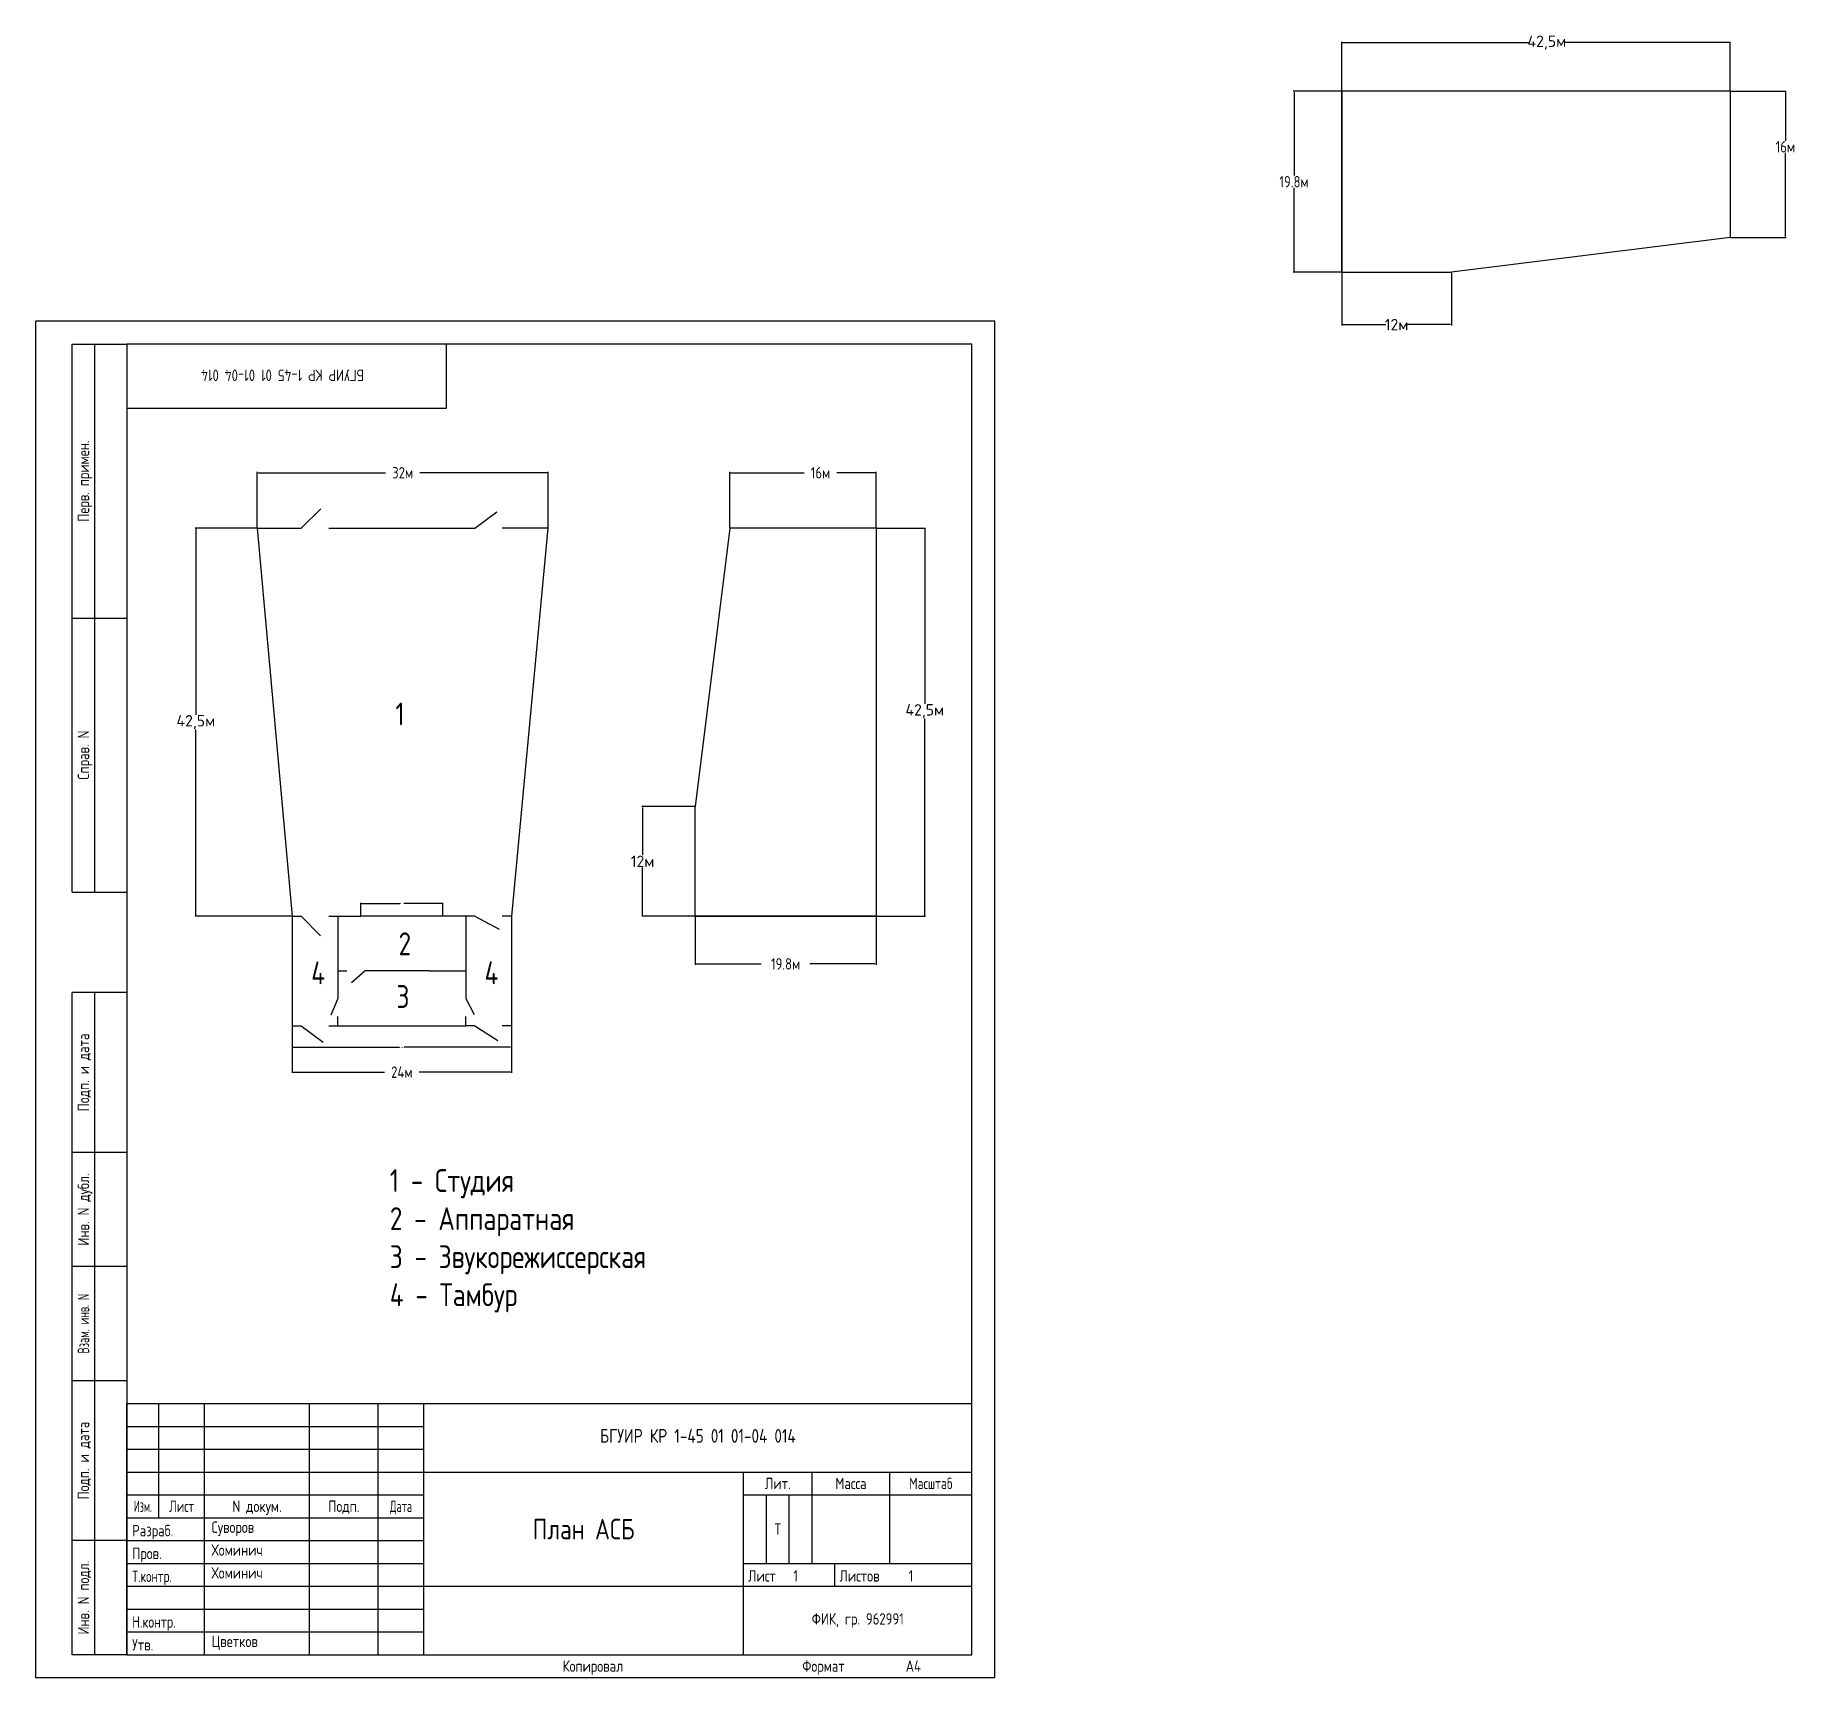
# Model space of a CAD drawing. Header units: millimetres. Extents: x 0 to 389, y 0 to 360.
import ezdxf
from ezdxf.enums import TextEntityAlignment as Align

# ---------------------------------------------------------------- set-up
doc = ezdxf.new("R2010")
doc.units = ezdxf.units.MM
for name, color, linetype, lineweight in [('0.25-STAMP', 250, 'Continuous', 25), ('0.25-TEXT', 250, 'Continuous', 25), ('0.3-STAMP', 7, 'Continuous', 30), ('Размеры', 7, 'Continuous', 25), ('Рамка А4', 250, 'Continuous', 25)]:
    doc.layers.add(name, color=color, linetype=linetype, lineweight=lineweight)
doc.styles.get("Standard").update_dxf_attribs({"font": 'isocpeur.ttf'})
doc.styles.add('ГОСТ 2.304', font='cs_gost2304.shx')
doc.linetypes.add('351 Уступы задернованные', pattern='A,0,[24,Russia-GOST_Topo.shx,S=0.005,R=0,X=0,Y=0.4],-1', length=1)
doc.dimstyles.get("Standard").update_dxf_attribs({"dimtxt": 0.18, "dimasz": 0.18, "dimexe": 0.18, "dimexo": 0.0625, "dimgap": 0.09, "dimtad": 0, "dimtih": 1, "dimtoh": 1, "dimdec": 4, "dimzin": 0, "dimdsep": 46, "dimtxsty": 'Standard', "dimcen": 0.09, "dimadec": 0, "dimazin": 0, "dimtfac": 1, "dimtdec": 4, "dimtofl": 0, "dimtmove": 0, "dimatfit": 3, "dimfxl": 1, "dimtolj": 1, "dimtzin": 0, "dimarcsym": 0})

# ---------------------------------------------------------------- blocks, each defined once
blk = doc.blocks.new('Рамка А4-вертикально')
at = {"layer": '0.25-STAMP'}
for p, q in [((20, 55), (85, 55)), ((20, 50), (85, 50)), ((20, 45), (85, 45)), ((160, 25), (160, 40)), ((165, 25), (165, 40)), ((20, 30), (85, 30)), ((20, 25), (85, 25)), ((20, 20), (85, 20)), ((20, 15), (85, 15)), ((20, 10), (85, 10))]:
    blk.add_line(p, q, dxfattribs=at)
blk.add_lwpolyline([(0, 0), (210, 0), (210, 297), (0, 297), (0, 0)], dxfattribs=at)
at = {"layer": '0.3-STAMP'}
for p, q in [((8, 172), (8, 292)), ((8, 292), (20, 292)), ((13, 172), (13, 292)), ((20, 292), (20, 172)), ((20, 292), (20, 278)), ((90, 292), (20, 292)), ((90, 278), (90, 292)), ((20, 278), (90, 278)), ((8, 232), (20, 232)), ((8, 172), (20, 172)), ((8, 5), (8, 150)), ((20, 150), (8, 150)), ((13, 5), (13, 150)), ((20, 115), (8, 115)), ((20, 90), (8, 90)), ((20, 65), (8, 65)), ((20, 60), (205, 60)), ((20, 5), (20, 60)), ((27, 35), (27, 60)), ((37, 5), (37, 60)), ((60, 5), (60, 60)), ((75, 5), (75, 60)), ((85, 5), (85, 60)), ((205, 5), (205, 60)), ((85, 45), (205, 45)), ((155, 5), (155, 45)), ((170, 25), (170, 45)), ((187, 25), (187, 45)), ((20, 40), (85, 40)), ((155, 40), (205, 40)), ((20, 35), (85, 35)), ((20, 30), (8, 30)), ((155, 25), (205, 25)), ((175, 20), (175, 25)), ((85, 20), (205, 20)), ((20, 5), (8, 5)), ((20, 5), (205, 5))]:
    blk.add_line(p, q, dxfattribs=at)
blk.add_lwpolyline([(20, 5), (205, 5), (205, 292), (20, 292), (20, 5)], dxfattribs=at)
at = {"layer": '0.25-TEXT', "style": 'ГОСТ 2.304'}
for s, p in [('Перв. примен.', (10.5, 262)), ('Справ. N', (10.5, 202)), ('Подп. и дата', (10.5, 132.5)), ('Инв. N дубл.', (10.5, 102.5)), ('Подп. и дата', (10.5, 47.5)), ('Инв. N подл.', (10.5, 17.5))]:
    blk.add_text(s, height=2.5, rotation=90, dxfattribs=at).set_placement(p, align=Align.MIDDLE_CENTER)
at = {"layer": '0.25-TEXT', "style": 'ГОСТ 2.304', "width": 0.8}
blk.add_text('Взам. инв. N', height=2.5, rotation=90, dxfattribs=at).set_placement((10.5, 77.5), align=Align.MIDDLE_CENTER)
at = {"layer": '0.25-TEXT', "style": 'ГОСТ 2.304'}
for s, p in [('Лит.', (162.5, 42.5)), ('Масса', (178.5, 42.5)), ('N докум.', (48.5, 37.5)), ('Подп.', (67.5, 37.5))]:
    blk.add_text(s, height=2.5, dxfattribs=at).set_placement(p, align=Align.MIDDLE_CENTER)
for s, width, p in [('Масштаб', 0.91954, (196, 42.5)), ('Изм.', 0.75, (23.5, 37.5)), ('Лист', 0.9, (32, 37.5)), ('Дата', 0.8, (80, 37.5))]:
    blk.add_text(s, height=2.5, dxfattribs=dict(at, width=width)).set_placement(p, align=Align.MIDDLE_CENTER)
for s, p in [('Разраб.', (21.16, 30.92)), ('Пров.', (21.16, 25.92)), ('Лист   1', (156, 21)), ('Листов     1', (176, 21)), ('Утв.', (21.16, 5.92)), ('A4', (190.5, 1.25))]:
    blk.add_text(s, height=2.5, dxfattribs=at).set_placement(p)
for s, width, p in [('Т.контр.', 0.9, (21.16, 20.92)), ('Н.контр.', 0.95, (21.16, 10.92))]:
    blk.add_text(s, height=2.5, dxfattribs=dict(at, width=width)).set_placement(p)
for s, p in [('Копировал', (122, 1.25)), ('Формат', (172.5, 1.25))]:
    blk.add_text(s, height=2.5, dxfattribs=at).set_placement(p, align=Align.CENTER)
blk = doc.blocks.new('*D8')
at = {"layer": 'Defpoints', "color": 0, "transparency": 16777216}
for p in [(112.19, 263.84), (48.55, 251.73), (112.19, 251.73)]:
    blk.add_point(p, dxfattribs=at)
at = {"layer": 'Размеры', "color": 0, "lineweight": -2, "transparency": 16777216}
for p, q in [((48.55, 251.79), (48.55, 264.02)), ((48.73, 263.84), (76.58, 263.84)), ((112.01, 263.84), (84.15, 263.84)), ((112.19, 251.79), (112.19, 264.02))]:
    blk.add_line(p, q, dxfattribs=at)
at = {"layer": 'Размеры', "color": 0, "transparency": 16777216}
for points in [[(48.73, 263.87), (48.73, 263.81), (48.55, 263.84)], [(112.01, 263.87), (112.01, 263.81), (112.19, 263.84)]]:
    blk.add_solid(points, dxfattribs=at)
at = {"layer": 'Размеры', "color": 0, "transparency": 16777216, "insert": (80.37, 263.84), "char_height": 0.18, "width": 11, "attachment_point": 5, "style": 'ГОСТ 2.304'}
blk.add_mtext('\\A1;{\\H13.88889x;32м}', dxfattribs=at)
blk = doc.blocks.new('*D9')
at = {"layer": 'Defpoints', "color": 0, "transparency": 16777216}
for p in [(56.19, 142.73), (104.19, 142.73), (104.19, 132.57)]:
    blk.add_point(p, dxfattribs=at)
at = {"layer": 'Размеры', "color": 0, "lineweight": -2, "transparency": 16777216}
for p, q in [((56.19, 142.67), (56.19, 132.39)), ((104.19, 142.67), (104.19, 132.39)), ((56.37, 132.57), (76.41, 132.57)), ((104.01, 132.57), (83.97, 132.57))]:
    blk.add_line(p, q, dxfattribs=at)
at = {"layer": 'Размеры', "color": 0, "transparency": 16777216}
for points in [[(56.37, 132.6), (56.37, 132.54), (56.19, 132.57)], [(104.01, 132.6), (104.01, 132.54), (104.19, 132.57)]]:
    blk.add_solid(points, dxfattribs=at)
at = {"layer": 'Размеры', "color": 0, "transparency": 16777216, "insert": (80.19, 132.57), "char_height": 0.18, "width": 11, "attachment_point": 5, "style": 'ГОСТ 2.304'}
blk.add_mtext('\\A1;{\\H13.88889x;24м}', dxfattribs=at)
blk = doc.blocks.new('*D11')
at = {"layer": 'Defpoints', "color": 0, "transparency": 16777216}
for p in [(144.39, 166.73), (183.99, 166.73), (183.99, 156.27)]:
    blk.add_point(p, dxfattribs=at)
at = {"layer": 'Размеры', "color": 0, "lineweight": -2, "transparency": 16777216}
for p, q in [((144.39, 166.67), (144.39, 156.09)), ((183.99, 166.67), (183.99, 156.09)), ((144.57, 156.27), (158.87, 156.27)), ((183.81, 156.27), (169.52, 156.27))]:
    blk.add_line(p, q, dxfattribs=at)
at = {"layer": 'Размеры', "color": 0, "transparency": 16777216}
for points in [[(144.57, 156.3), (144.57, 156.24), (144.39, 156.27)], [(183.81, 156.3), (183.81, 156.24), (183.99, 156.27)]]:
    blk.add_solid(points, dxfattribs=at)
at = {"layer": 'Размеры', "color": 0, "transparency": 16777216, "insert": (164.19, 156.27), "char_height": 0.18, "width": 11, "attachment_point": 5, "style": 'ГОСТ 2.304'}
blk.add_mtext('\\A1;{\\H13.88889x;19.8м}', dxfattribs=at)
blk = doc.blocks.new('*D12')
at = {"layer": 'Defpoints', "color": 0, "transparency": 16777216}
for p in [(48.55, 251.73), (35.1, 166.73), (56.19, 166.73)]:
    blk.add_point(p, dxfattribs=at)
at = {"layer": 'Размеры', "color": 0, "lineweight": -2, "transparency": 16777216}
for p, q in [((48.48, 251.73), (34.92, 251.73)), ((35.1, 251.55), (35.1, 210.82)), ((35.1, 166.91), (35.1, 207.64)), ((56.12, 166.73), (34.92, 166.73))]:
    blk.add_line(p, q, dxfattribs=at)
at = {"layer": 'Размеры', "color": 0, "transparency": 16777216}
for points in [[(35.07, 251.55), (35.13, 251.55), (35.1, 251.73)], [(35.07, 166.91), (35.13, 166.91), (35.1, 166.73)]]:
    blk.add_solid(points, dxfattribs=at)
at = {"layer": 'Размеры', "color": 0, "transparency": 16777216, "insert": (35.1, 209.23), "char_height": 0.18, "attachment_point": 5}
blk.add_mtext('\\A1;{\\H13.88889x;42,5м}', dxfattribs=at)
blk = doc.blocks.new('*D13')
at = {"layer": 'Defpoints', "color": 0, "transparency": 16777216}
for p in [(183.99, 251.73), (144.39, 166.73), (194.67, 166.73)]:
    blk.add_point(p, dxfattribs=at)
at = {"layer": 'Размеры', "color": 0, "lineweight": -2, "transparency": 16777216}
for p, q in [((184.06, 251.73), (194.85, 251.73)), ((194.67, 251.55), (194.67, 213.21)), ((194.67, 166.91), (194.67, 210.03)), ((144.46, 166.73), (194.85, 166.73))]:
    blk.add_line(p, q, dxfattribs=at)
at = {"layer": 'Размеры', "color": 0, "transparency": 16777216}
for points in [[(194.64, 251.55), (194.7, 251.55), (194.67, 251.73)], [(194.64, 166.91), (194.7, 166.91), (194.67, 166.73)]]:
    blk.add_solid(points, dxfattribs=at)
at = {"layer": 'Размеры', "color": 0, "transparency": 16777216, "insert": (194.67, 211.62), "char_height": 0.18, "attachment_point": 5}
blk.add_mtext('\\A1;{\\H13.88889x;42,5м}', dxfattribs=at)
blk = doc.blocks.new('*D14')
at = {"layer": 'Defpoints', "color": 0, "transparency": 16777216}
for p in [(144.39, 190.73), (132.9, 166.73), (183.99, 166.73)]:
    blk.add_point(p, dxfattribs=at)
at = {"layer": 'Размеры', "color": 0, "lineweight": -2, "transparency": 16777216}
for p, q in [((144.33, 190.73), (132.72, 190.73)), ((132.9, 190.55), (132.9, 180.07)), ((132.9, 166.91), (132.9, 177.39)), ((183.93, 166.73), (132.72, 166.73))]:
    blk.add_line(p, q, dxfattribs=at)
at = {"layer": 'Размеры', "color": 0, "transparency": 16777216}
for points in [[(132.87, 190.55), (132.93, 190.55), (132.9, 190.73)], [(132.87, 166.91), (132.93, 166.91), (132.9, 166.73)]]:
    blk.add_solid(points, dxfattribs=at)
at = {"layer": 'Размеры', "color": 0, "transparency": 16777216, "insert": (132.9, 178.73), "char_height": 0.18, "attachment_point": 5}
blk.add_mtext('\\A1;{\\H13.88889x;12м}', dxfattribs=at)
blk = doc.blocks.new('*D17')
at = {"layer": 'Defpoints', "color": 0, "transparency": 16777216}
for p in [(183.99, 263.84), (151.99, 251.73), (183.99, 251.73)]:
    blk.add_point(p, dxfattribs=at)
at = {"layer": 'Размеры', "color": 0, "lineweight": -2, "transparency": 16777216}
for p, q in [((151.99, 251.79), (151.99, 264.02)), ((152.17, 263.84), (168.3, 263.84)), ((183.81, 263.84), (175.38, 263.84)), ((183.99, 251.79), (183.99, 264.02))]:
    blk.add_line(p, q, dxfattribs=at)
at = {"layer": 'Размеры', "color": 0, "transparency": 16777216}
for points in [[(152.17, 263.87), (152.17, 263.81), (151.99, 263.84)], [(183.81, 263.87), (183.81, 263.81), (183.99, 263.84)]]:
    blk.add_solid(points, dxfattribs=at)
at = {"layer": 'Размеры', "color": 0, "transparency": 16777216, "insert": (171.84, 263.84), "char_height": 0.18, "width": 11, "attachment_point": 5, "style": 'ГОСТ 2.304'}
blk.add_mtext('\\A1;{\\H13.88889x;16м}', dxfattribs=at)
blk = doc.blocks.new('*D20')
at = {"layer": 'Defpoints', "color": 0, "transparency": 16777216}
for p in [(275.49, 347.37), (285.95, 347.37), (285.95, 307.77), (56.19, 142.73), (104.19, 142.73), (104.19, 138.01)]:
    blk.add_point(p, dxfattribs=at)
at = {"layer": 'Размеры', "color": 0, "lineweight": -2, "transparency": 16777216}
for p, q in [((285.89, 347.37), (275.31, 347.37)), ((275.49, 347.19), (275.49, 328.91)), ((275.49, 307.95), (275.49, 326.23)), ((285.89, 307.77), (275.31, 307.77))]:
    blk.add_line(p, q, dxfattribs=at)
at = {"layer": 'Размеры', "color": 0, "transparency": 16777216}
for points in [[(275.46, 347.19), (275.52, 347.19), (275.49, 347.37)], [(275.46, 307.95), (275.52, 307.95), (275.49, 307.77)]]:
    blk.add_solid(points, dxfattribs=at)
at = {"layer": 'Рамка А4', "color": 0, "lineweight": -2, "transparency": 16777216}
for p, q in [((56.19, 142.67), (56.19, 137.83)), ((104.19, 142.67), (104.19, 137.83)), ((56.37, 138.01), (79.7, 138.01)), ((104.01, 138.01), (80.67, 138.01))]:
    blk.add_line(p, q, dxfattribs=at)
at = {"layer": 'Рамка А4', "color": 0, "transparency": 16777216}
for points in [[(56.37, 138.04), (56.37, 137.98), (56.19, 138.01)], [(104.01, 138.04), (104.01, 137.98), (104.19, 138.01)]]:
    blk.add_solid(points, dxfattribs=at)
at = {"layer": 'Размеры', "color": 0, "transparency": 16777216, "insert": (275.49, 327.57), "char_height": 0.18, "width": 11, "attachment_point": 5, "style": 'ГОСТ 2.304'}
blk.add_mtext('\\A1;{\\H13.88889x;19.8м}', dxfattribs=at)
at = {"layer": 'Рамка А4', "color": 0, "transparency": 16777216, "insert": (80.19, 138.01), "char_height": 0.18, "attachment_point": 5}
blk.add_mtext('\\A1;48.0000', dxfattribs=at)
blk = doc.blocks.new('*D18')
at = {"layer": 'Defpoints', "color": 0, "transparency": 16777216}
for p in [(285.95, 358.04), (370.95, 347.37), (285.95, 307.77)]:
    blk.add_point(p, dxfattribs=at)
at = {"layer": 'Размеры', "color": 0, "lineweight": -2, "transparency": 16777216}
for p, q in [((285.95, 307.83), (285.95, 358.22)), ((286.13, 358.04), (326.81, 358.04)), ((370.77, 358.04), (334.87, 358.04)), ((370.95, 347.43), (370.95, 358.22))]:
    blk.add_line(p, q, dxfattribs=at)
at = {"layer": 'Размеры', "color": 0, "transparency": 16777216}
for points in [[(286.13, 358.07), (286.13, 358.01), (285.95, 358.04)], [(370.77, 358.07), (370.77, 358.01), (370.95, 358.04)]]:
    blk.add_solid(points, dxfattribs=at)
at = {"layer": 'Размеры', "color": 0, "transparency": 16777216, "insert": (330.84, 358.04), "char_height": 0.18, "attachment_point": 5}
blk.add_mtext('\\A1;{\\H13.88889x;42,5м}', dxfattribs=at)
blk = doc.blocks.new('*D19')
at = {"layer": 'Defpoints', "color": 0, "transparency": 16777216}
for p in [(285.95, 347.37), (309.95, 307.77), (285.95, 296.27), (89.19, 169.48), (71.19, 166.73), (89.19, 166.73)]:
    blk.add_point(p, dxfattribs=at)
at = {"layer": 'Размеры', "color": 0, "lineweight": -2, "transparency": 16777216}
for p, q in [((285.95, 347.31), (285.95, 296.09)), ((309.95, 307.71), (309.95, 296.09)), ((286.13, 296.27), (295.61, 296.27)), ((309.77, 296.27), (300.29, 296.27))]:
    blk.add_line(p, q, dxfattribs=at)
at = {"layer": 'Размеры', "color": 0, "transparency": 16777216}
for points in [[(286.13, 296.3), (286.13, 296.24), (285.95, 296.27)], [(309.77, 296.3), (309.77, 296.24), (309.95, 296.27)]]:
    blk.add_solid(points, dxfattribs=at)
at = {"layer": 'Рамка А4', "color": 0, "lineweight": -2, "transparency": 16777216}
for p, q in [((71.19, 166.79), (71.19, 169.66)), ((71.37, 169.48), (79.73, 169.48)), ((89.01, 169.48), (80.64, 169.48)), ((89.19, 166.79), (89.19, 169.66))]:
    blk.add_line(p, q, dxfattribs=at)
at = {"layer": 'Рамка А4', "color": 0, "transparency": 16777216}
for points in [[(71.37, 169.51), (71.37, 169.45), (71.19, 169.48)], [(89.01, 169.51), (89.01, 169.45), (89.19, 169.48)]]:
    blk.add_solid(points, dxfattribs=at)
at = {"layer": 'Размеры', "color": 0, "transparency": 16777216, "insert": (297.95, 296.27), "char_height": 0.18, "attachment_point": 5}
blk.add_mtext('\\A1;{\\H13.88889x;12м}', dxfattribs=at)
at = {"layer": 'Рамка А4', "color": 0, "transparency": 16777216, "insert": (80.19, 169.48), "char_height": 0.18, "attachment_point": 5}
blk.add_mtext('\\A1;18.0000', dxfattribs=at)
blk = doc.blocks.new('*D21')
at = {"layer": 'Defpoints', "color": 0, "transparency": 16777216}
for p in [(370.95, 347.37), (383.05, 347.37), (370.95, 315.37)]:
    blk.add_point(p, dxfattribs=at)
at = {"layer": 'Размеры', "color": 0, "lineweight": -2, "transparency": 16777216}
for p, q in [((371.01, 347.37), (383.23, 347.37)), ((383.05, 347.19), (383.05, 336.55)), ((383.05, 315.55), (383.05, 333.87)), ((371.01, 315.37), (383.23, 315.37))]:
    blk.add_line(p, q, dxfattribs=at)
at = {"layer": 'Размеры', "color": 0, "transparency": 16777216}
for points in [[(383.02, 347.19), (383.08, 347.19), (383.05, 347.37)], [(383.02, 315.55), (383.08, 315.55), (383.05, 315.37)]]:
    blk.add_solid(points, dxfattribs=at)
at = {"layer": 'Размеры', "color": 0, "transparency": 16777216, "insert": (383.05, 335.21), "char_height": 0.18, "width": 11, "attachment_point": 5, "style": 'ГОСТ 2.304'}
blk.add_mtext('\\A1;{\\H13.88889x;16м}', dxfattribs=at)

msp = doc.modelspace()

# ---------------------------------------------------------------- linework, layer by layer
at = {"layer": 'Размеры', "color": 0}
for p, q in [((370.94821, 347.36852), (370.94821, 315.36852)), ((58.1855, 251.73014), (62.48391, 255.91626)), ((183.99373, 251.73014), (151.99373, 251.73014)), ((58.1855, 166.73014), (62.37162, 162.43172))]:
    msp.add_line(p, q, dxfattribs=at)
at = {"layer": 'Рамка А4', "color": 0}
for p, q in [((370.94821, 347.36852), (285.94821, 347.36852)), ((285.94821, 347.36852), (285.94821, 307.76852)), ((370.94821, 315.36852), (309.94821, 307.76852)), ((285.94821, 307.76852), (309.94821, 307.76852)), ((96.1855, 251.73014), (101.02201, 255.28093)), ((48.54505, 251.73014), (56.1855, 166.73014)), ((48.54505, 251.73014), (58.1855, 251.73014)), ((64.1855, 251.73014), (96.1855, 251.73014)), ((112.1855, 251.73014), (102.1855, 251.73014)), ((112.1855, 251.73014), (104.1855, 166.73014)), ((151.99373, 251.73014), (144.39373, 190.73014)), ((183.99373, 251.73014), (183.99373, 166.73014)), ((144.39373, 166.73014), (144.39373, 190.73014)), ((56.1855, 166.73014), (58.1855, 166.73014)), ((56.1855, 166.73014), (56.1855, 142.73014)), ((64.1855, 166.73014), (66.1855, 166.73014)), ((66.1855, 166.73014), (66.1855, 148.73014)), ((66.1855, 166.73014), (71.1855, 166.73014)), ((94.1855, 166.73014), (89.1855, 166.73014)), ((94.1855, 166.73014), (94.1855, 148.73014)), ((96.1855, 166.73014), (94.1855, 166.73014)), ((96.1855, 166.73014), (101.48069, 163.90864)), ((104.1855, 166.73014), (102.1855, 166.73014)), ((104.1855, 166.73014), (104.1855, 142.73014)), ((183.99373, 166.73014), (144.39373, 166.73014)), ((66.1855, 154.73014), (68.1855, 154.73014)), ((72.1855, 154.73014), (69.14842, 152.12703)), ((74.1855, 154.73014), (72.1855, 154.73014)), ((86.1855, 154.73014), (94.1855, 154.73014)), ((66.1855, 148.73014), (64.66298, 145.03123)), ((94.1855, 148.73014), (96.02642, 145.17894)), ((66.1855, 142.73014), (66.1855, 144.73014)), ((94.1855, 142.73014), (94.1855, 144.73014)), ((56.1855, 142.73014), (58.1855, 142.73014)), ((58.1855, 142.73014), (62.96585, 139.10409)), ((64.1855, 142.73014), (66.1855, 142.73014)), ((66.1855, 142.73014), (94.1855, 142.73014)), ((96.1855, 142.73014), (94.1855, 142.73014)), ((96.1855, 142.73014), (101.22489, 139.47368)), ((104.1855, 142.73014), (102.1855, 142.73014))]:
    msp.add_line(p, q, dxfattribs=at)
at = {"layer": 'Рамка А4', "color": 0, "linetype": '351 Уступы задернованные'}
for p, q in [((89.1855, 166.73014), (71.1855, 166.73014)), ((86.1855, 154.73014), (74.1855, 154.73014))]:
    msp.add_line(p, q, dxfattribs=at)

# ---------------------------------------------------------------- block references
at = {"layer": 'Рамка А4'}
msp.add_blockref('Рамка А4-вертикально', (0, 0), dxfattribs=at)

# ---------------------------------------------------------------- texts
at = {"insert": (54.08616, 285.17252), "char_height": 2.5, "attachment_point": 5, "rotation": 180, "style": 'ГОСТ 2.304'}
msp.add_mtext_dynamic_manual_height_columns('БГУИР КР 1-45 01 01-04 014', width=70, gutter_width=12.5, heights=[0], dxfattribs=at)
at = {"style": 'ГОСТ 2.304'}
for s, width, heights, insert, char_height, attachment_point in [('БГУИР КР 1-45 01 01-04 014', 119.9999995, [19.7889], (145, 52.91062), 3, 5), ('Суворов', 23, [0], (38.55242, 34.16418), 2.5, 1), ('\\pxsm1,qc;{\\H1.8x;План АСБ}', 70, [0], (120, 32.50002), 2.5, 5), ('Т', 5, [0], (162.5, 32.50002), 2.5, 5), ('Хоминич', 23, [0], (38.55242, 29.16418), 2.5, 1), ('Хоминич', 23, [0], (38.55242, 24.16418), 2.5, 1), ('\\pxqc;ФИК, гр. 962991', 50, [0], (180, 12.50002), 2.5, 5), ('Цветков', 23, [0], (38.55242, 9.16418), 2.5, 1)]:
    msp.add_mtext_dynamic_manual_height_columns(s, width=width, gutter_width=12.5, heights=heights, dxfattribs=dict(at, insert=insert, char_height=char_height, attachment_point=attachment_point))
at = {"layer": 'Рамка А4', "color": 0, "char_height": 5, "attachment_point": 1, "style": 'ГОСТ 2.304'}
for s, width, heights, insert in [('1', 11.7225427, [0], (78.78582, 213.51433)), ('2', 11.7225427, [0], (79.47496, 163.17655)), ('4', 11.7225427, [0], (60.35903, 156.80774)), ('4', 11.7225427, [0], (98.29451, 156.80774)), ('3', 11.7225427, [0], (79.0304, 151.62382)), ('1 - Студия\\P2 - Аппаратная\\P3 - Звукорежиссерская\\P4 - Тамбур', 126.132136, [41.85531], (77.56234, 111.32891))]:
    msp.add_mtext_dynamic_manual_height_columns(s, width=width, gutter_width=12.5, heights=heights, dxfattribs=dict(at, insert=insert))

# ---------------------------------------------------------------- dimensions: what is measured, and where the dimension line sits
at = {"layer": 'Размеры', "color": 0}
for base, p1, p2, text, picture, middle in [((285.94821, 358.04085), (370.94821, 347.36852), (285.94821, 307.76852), '{\\H13.88889x;42,5м}', '*D18', (330.84091, 358.04085)), ((285.94821, 296.27252), (309.94821, 307.76852), (285.94821, 347.36852), '{\\H13.88889x;12м}', '*D19', (297.94821, 296.27252))]:
    dim = msp.add_linear_dim(base=base, p1=p1, p2=p2, text=text, dimstyle='Standard', dxfattribs=at)
    dim.commit()
    dim.dimension.update_dxf_attribs({"geometry": picture, "text_midpoint": middle, "dimtype": 160})
for base, p1, p2, text, picture, middle in [((275.49064, 347.36852), (285.94821, 307.76852), (285.94821, 347.36852), '{\\H13.88889x;19.8м}', '*D20', (275.49064, 327.56852)), ((383.05309, 347.36852), (370.94821, 315.36852), (370.94821, 347.36852), '{\\H13.88889x;16м}', '*D21', (383.05309, 335.2128))]:
    dim = msp.add_linear_dim(base=base, p1=p1, p2=p2, angle=90, text=text, dimstyle='Standard', override={"dimtxsty": 'ГОСТ 2.304'}, dxfattribs=at)
    dim.commit()
    dim.dimension.update_dxf_attribs({"geometry": picture, "text_midpoint": middle, "dimtype": 160})
dim = msp.add_linear_dim(base=(112.1855, 263.83503), p1=(48.54505, 251.73014), p2=(112.1855, 251.73014), text='{\\H13.88889x;32м}', dimstyle='Standard', override={"dimtxsty": 'ГОСТ 2.304'}, dxfattribs=at)
dim.commit()
dim.dimension.update_dxf_attribs({"geometry": '*D8', "text_midpoint": (80.36527, 263.83503)})
for base, p1, p2, text, picture, middle in [((183.99373, 263.83503), (151.99373, 251.73014), (183.99373, 251.73014), '{\\H13.88889x;16м}', '*D17', (171.83802, 263.83503)), ((183.99373, 156.27257), (144.39373, 166.73014), (183.99373, 166.73014), '{\\H13.88889x;19.8м}', '*D11', (164.19373, 156.27257)), ((104.1855, 132.57288), (56.1855, 142.73014), (104.1855, 142.73014), '{\\H13.88889x;24м}', '*D9', (80.1855, 132.57288))]:
    dim = msp.add_linear_dim(base=base, p1=p1, p2=p2, text=text, dimstyle='Standard', override={"dimtxsty": 'ГОСТ 2.304'}, dxfattribs=at)
    dim.commit()
    dim.dimension.update_dxf_attribs({"geometry": picture, "text_midpoint": middle, "dimtype": 160})
dim = msp.add_linear_dim(base=(35.10183, 166.73014), p1=(48.54505, 251.73014), p2=(56.1855, 166.73014), angle=90, text='{\\H13.88889x;42,5м}', dimstyle='Standard', dxfattribs=at)
dim.commit()
dim.dimension.update_dxf_attribs({"geometry": '*D12', "text_midpoint": (35.10183, 209.23014)})
for base, p1, p2, text, picture, middle in [((194.66606, 166.73014), (183.99373, 251.73014), (144.39373, 166.73014), '{\\H13.88889x;42,5м}', '*D13', (194.66606, 211.62284)), ((132.89773, 166.73014), (144.39373, 190.73014), (183.99373, 166.73014), '{\\H13.88889x;12м}', '*D14', (132.89773, 178.73014))]:
    dim = msp.add_linear_dim(base=base, p1=p1, p2=p2, angle=90, text=text, dimstyle='Standard', dxfattribs=at)
    dim.commit()
    dim.dimension.update_dxf_attribs({"geometry": picture, "text_midpoint": middle, "dimtype": 160})

doc.saveas('drawing.dxf')
